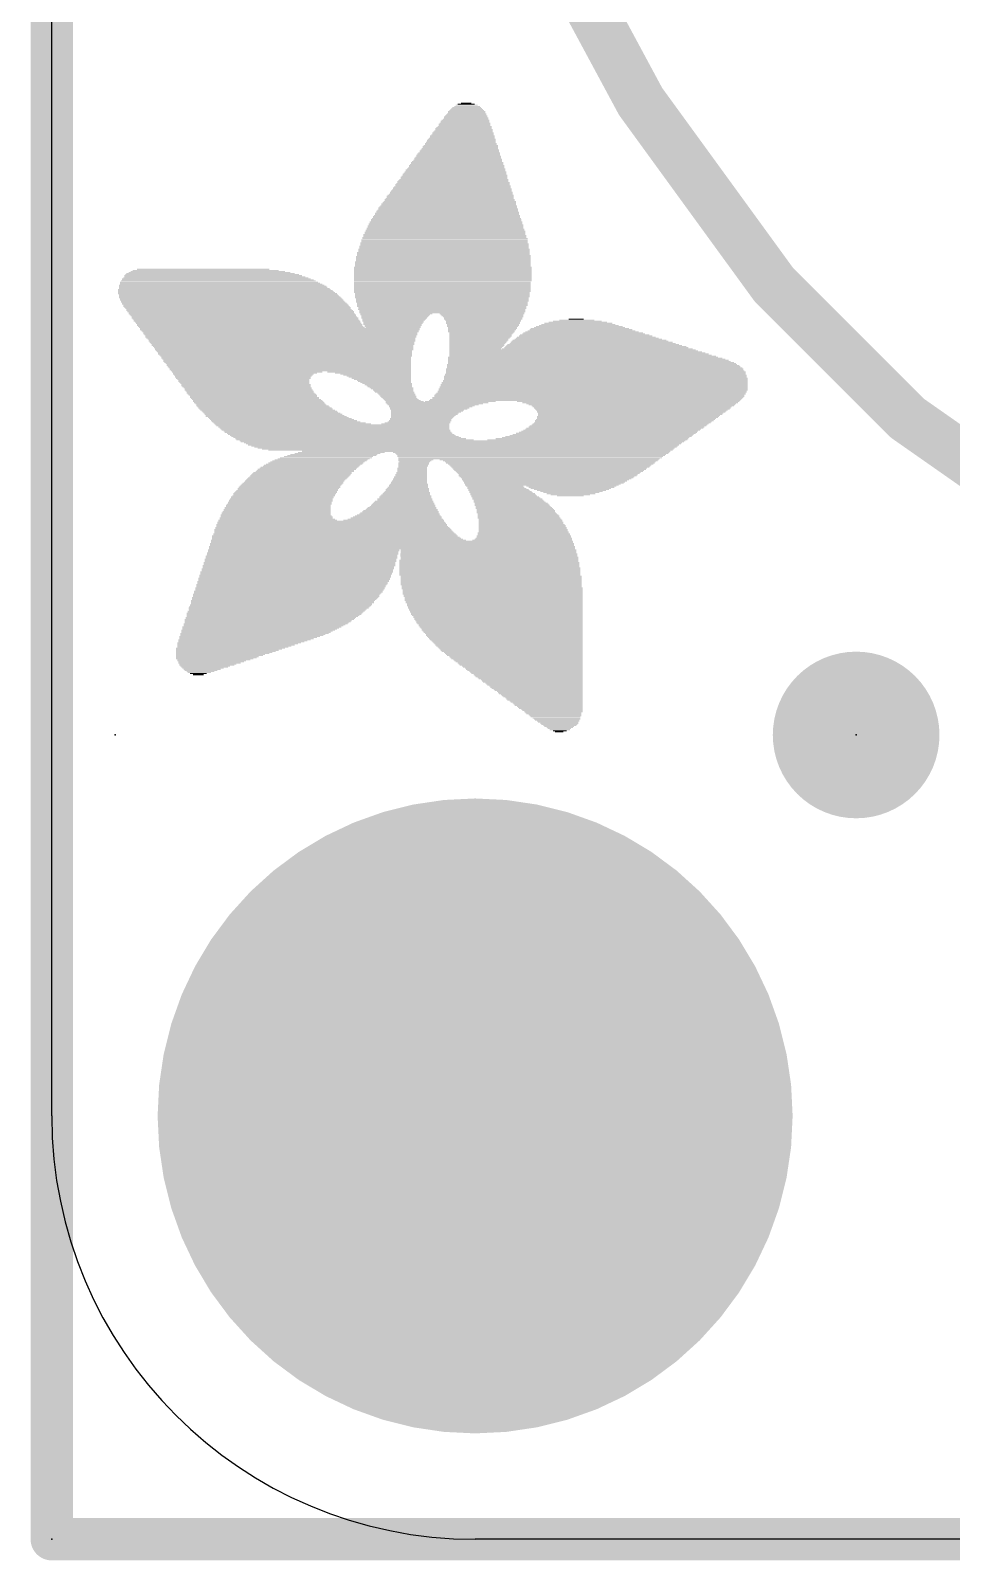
# Model space of a CAD drawing. Extents: x -0.1 to 50.9, y -0.1 to 23.
# Drawn here: x -0.13 to 5.4, y -0.13 to 9.05 of the extents above; entities that cross this region are included whole.
import ezdxf

# ---------------------------------------------------------------- set-up
doc = ezdxf.new("R2010")
doc.units = 0
for name, color, linetype in [('1', 12, 'CONTINUOUS'), ('16', 132, 'CONTINUOUS'), ('17', 110, 'CONTINUOUS'), ('20', 53, 'CONTINUOUS'), ('21', 40, 'CONTINUOUS'), ('23', 53, 'CONTINUOUS')]:
    doc.layers.add(name, color=color, linetype=linetype)

# ---------------------------------------------------------------- blocks, each defined once
blk = doc.blocks.new('PIE')
at = {"const_width": 0.5}
blk.add_lwpolyline([(0, -0.25, 1), (0, 0.25, 1), (0, -0.25)], format="xyb", dxfattribs=at)
blk = doc.blocks.new('ROUNDP')
at = {"const_width": 0.5}
blk.add_lwpolyline([(0, -0.25, 1), (0, 0.25, 1), (0, -0.25)], format="xyb", dxfattribs=at)
blk = doc.blocks.new('RECT')
blk.add_solid([(-0.5, -0.5), (0.5, -0.5), (-0.5, 0.5), (0.5, 0.5)])

msp = doc.modelspace()

# ---------------------------------------------------------------- linework, layer by layer
at = {"layer": '1', "const_width": 0.254}
for points in [[(0, 22.86), (0, 0)], [(0, 0), (50.8, 0)]]:
    msp.add_lwpolyline(points, dxfattribs=at)
at = {"layer": '1', "const_width": 0.127}
for points in [[(0, 0.0635, 1), (0, -0.0635)], [(-0.0635, 0, 1), (0.0635, 0)]]:
    msp.add_lwpolyline(points, format="xyb", dxfattribs=at)
at = {"layer": '16', "const_width": 0.254}
for points in [[(0, 22.86), (0, 0)], [(0, 0), (50.8, 0)]]:
    msp.add_lwpolyline(points, dxfattribs=at)
at = {"layer": '16', "const_width": 0.127}
for points in [[(0, 0.0635, 1), (0, -0.0635)], [(-0.0635, 0, 1), (0.0635, 0)]]:
    msp.add_lwpolyline(points, format="xyb", dxfattribs=at)
at = {"layer": '20'}
for p, q in [((0, 2.54), (0, 20.32)), ((48.26, 0), (2.54, 0))]:
    msp.add_line(p, q, dxfattribs=at)
msp.add_arc((2.54, 2.54), 2.54, 180, 270, dxfattribs=at)
at = {"layer": '21', "const_width": 0.3048}
for points in [[(2.833, 9.927), (3.533, 8.627)], [(3.533, 8.627), (4.333, 7.527)], [(4.333, 7.527), (5.133, 6.727)], [(5.133, 6.727), (6.133, 6.027)]]:
    msp.add_lwpolyline(points, dxfattribs=at)
at = {"layer": '21', "const_width": 0.1524}
for points in [[(3.5946, 8.6718, 1), (3.4714, 8.5822)], [(3.4659, 8.5909, 1), (3.6001, 8.6631)], [(4.3869, 7.5809, 1), (4.2791, 7.4731)], [(4.2714, 7.4822, 1), (4.3946, 7.5718)], [(5.1767, 6.7894, 1), (5.0893, 6.6646)], [(5.0791, 6.6731, 1), (5.1869, 6.7809)]]:
    msp.add_lwpolyline(points, format="xyb", dxfattribs=at)
at = {"layer": '23'}
for p in [(0.381, 4.826), (4.826, 4.826), (0, 0)]:
    msp.add_point(p, dxfattribs=at)

# ---------------------------------------------------------------- block references
at = {"layer": '1'}
msp.add_blockref('PIE', (4.826, 4.826), dxfattribs=at)
at = {"layer": '17', "xscale": 3.81, "yscale": 3.81}
msp.add_blockref('ROUNDP', (2.54, 2.54), dxfattribs=at)
msp.add_blockref('ROUNDP', (2.54, 2.54), dxfattribs=at)
at = {"layer": '21'}
for p, xscale, yscale in [((2.4829, 8.5344), 0.2603, 0.0064), ((2.486, 8.5408), 0.254, 0.0063), ((2.4861, 8.5471), 0.2413, 0.0064), ((2.4892, 8.5534), 0.235, 0.0063), ((2.4892, 8.5662), 0.2222, 0.0063), ((2.4892, 8.5598), 0.2222, 0.0064), ((2.4892, 8.5725), 0.2096, 0.0064), ((2.4892, 8.5789), 0.1968, 0.0063), ((2.4892, 8.5852), 0.1842, 0.0064), ((2.4892, 8.5915), 0.1714, 0.0063), ((2.4924, 8.5979), 0.1524, 0.0064), ((2.4892, 8.6043), 0.1334, 0.0063), ((2.486, 8.6106), 0.1016, 0.0064), ((2.4861, 8.617), 0.0635, 0.0063), ((2.467, 8.4455), 0.3556, 0.0064), ((2.4702, 8.4519), 0.3493, 0.0063), ((2.4733, 8.4582), 0.3429, 0.0064), ((2.4702, 8.4646), 0.3365, 0.0063), ((2.4733, 8.4709), 0.3302, 0.0064), ((2.4765, 8.4772), 0.3238, 0.0063), ((2.4765, 8.49), 0.3112, 0.0063), ((2.4765, 8.4836), 0.3112, 0.0064), ((2.4797, 8.4963), 0.3048, 0.0064), ((2.4796, 8.509), 0.2921, 0.0064), ((2.4796, 8.5027), 0.2921, 0.0063), ((2.4829, 8.5153), 0.2857, 0.0063), ((2.4829, 8.5217), 0.2731, 0.0064), ((2.4861, 8.5281), 0.2667, 0.0063), ((2.4511, 8.3566), 0.4508, 0.0064), ((2.4511, 8.3503), 0.4508, 0.0063), ((2.4543, 8.3629), 0.4445, 0.0063), ((2.4543, 8.3757), 0.4318, 0.0063), ((2.4543, 8.3693), 0.4318, 0.0064), ((2.4543, 8.382), 0.4191, 0.0064), ((2.4575, 8.3947), 0.4127, 0.0064), ((2.4575, 8.3884), 0.4127, 0.0063), ((2.4606, 8.401), 0.4064, 0.0063), ((2.4607, 8.4074), 0.3937, 0.0064), ((2.4638, 8.4201), 0.3874, 0.0064), ((2.4638, 8.4138), 0.3874, 0.0063), ((2.4638, 8.4265), 0.3746, 0.0063), ((2.467, 8.4391), 0.3683, 0.0063), ((2.467, 8.4328), 0.3683, 0.0064), ((2.4321, 8.2614), 0.5525, 0.0063), ((2.4321, 8.2677), 0.5397, 0.0064), ((2.4352, 8.2741), 0.5334, 0.0063), ((2.4352, 8.2867), 0.5207, 0.0063), ((2.4384, 8.2804), 0.527, 0.0064), ((2.4384, 8.2931), 0.5144, 0.0064), ((2.4384, 8.3058), 0.5016, 0.0064), ((2.4416, 8.2995), 0.508, 0.0063), ((2.4416, 8.3122), 0.4953, 0.0063), ((2.4447, 8.3185), 0.4889, 0.0064), ((2.4447, 8.3312), 0.4763, 0.0064), ((2.4447, 8.3248), 0.4763, 0.0063), ((2.448, 8.3376), 0.4699, 0.0063), ((2.4479, 8.3439), 0.4572, 0.0064), ((2.413, 8.1724), 0.6414, 0.0063), ((2.4162, 8.1788), 0.635, 0.0064), ((2.4162, 8.1915), 0.6223, 0.0064), ((2.4194, 8.1852), 0.6287, 0.0063), ((2.4194, 8.1979), 0.6159, 0.0063), ((2.4225, 8.2042), 0.6096, 0.0064), ((2.4226, 8.2169), 0.5969, 0.0064), ((2.4226, 8.2105), 0.5969, 0.0063), ((2.4257, 8.2233), 0.5906, 0.0063), ((2.4257, 8.2296), 0.5778, 0.0064), ((2.4289, 8.2423), 0.5715, 0.0064), ((2.4289, 8.236), 0.5715, 0.0063), ((2.4289, 8.2486), 0.5588, 0.0063), ((2.4321, 8.255), 0.5525, 0.0064), ((2.3971, 8.0836), 0.7366, 0.0063), ((2.3971, 8.0772), 0.7366, 0.0064), ((2.3972, 8.0899), 0.7239, 0.0064), ((2.4003, 8.0962), 0.7176, 0.0063), ((2.4003, 8.109), 0.7048, 0.0063), ((2.4035, 8.1026), 0.7112, 0.0064), ((2.4035, 8.1153), 0.6985, 0.0064), ((2.4035, 8.128), 0.6858, 0.0064), ((2.4066, 8.1217), 0.6921, 0.0063), ((2.4066, 8.1343), 0.6795, 0.0063), ((2.4066, 8.1471), 0.6667, 0.0063), ((2.4099, 8.1407), 0.6731, 0.0064), ((2.4098, 8.1534), 0.6604, 0.0064), ((2.413, 8.1598), 0.654, 0.0063), ((2.413, 8.1661), 0.6414, 0.0064), ((2.3749, 7.9883), 0.8318, 0.0064), ((2.378, 7.9947), 0.8255, 0.0063), ((2.3813, 8.001), 0.8191, 0.0064), ((2.3813, 8.0137), 0.8065, 0.0064), ((2.3813, 8.0074), 0.8065, 0.0063), ((2.3845, 8.0201), 0.8001, 0.0063), ((2.3876, 8.0264), 0.7938, 0.0064), ((2.3876, 8.0391), 0.781, 0.0064), ((2.3876, 8.0328), 0.781, 0.0063), ((2.3876, 8.0455), 0.7684, 0.0063), ((2.3908, 8.0582), 0.762, 0.0063), ((2.3908, 8.0518), 0.762, 0.0064), ((2.394, 8.0645), 0.7557, 0.0064), ((2.394, 8.0709), 0.7429, 0.0063), ((2.3622, 7.8931), 0.9208, 0.0063), ((2.3654, 7.9058), 0.9144, 0.0063), ((2.3654, 7.8994), 0.9144, 0.0064), ((2.3654, 7.9184), 0.9017, 0.0063), ((2.3654, 7.9121), 0.9017, 0.0064), ((2.3685, 7.9248), 0.8953, 0.0064), ((2.3685, 7.9375), 0.8827, 0.0064), ((2.3685, 7.9312), 0.8827, 0.0063), ((2.3718, 7.9439), 0.8763, 0.0063), ((2.3717, 7.9566), 0.8636, 0.0063), ((2.3717, 7.9502), 0.8636, 0.0064), ((2.3718, 7.9693), 0.8509, 0.0063), ((2.3749, 7.9629), 0.8572, 0.0064), ((2.3749, 7.9756), 0.8446, 0.0064), ((2.3781, 7.982), 0.8382, 0.0063), ((2.359, 7.8042), 0.9906, 0.0063), ((2.3559, 7.8105), 0.9843, 0.0064), ((2.3559, 7.8296), 0.9715, 0.0063), ((2.3591, 7.8232), 0.9779, 0.0064), ((2.3591, 7.8169), 0.9779, 0.0063), ((2.359, 7.8422), 0.9652, 0.0063), ((2.359, 7.8359), 0.9652, 0.0064), ((2.3622, 7.8486), 0.9588, 0.0064), ((2.3591, 7.855), 0.9525, 0.0063), ((2.359, 7.8677), 0.9398, 0.0063), ((2.3622, 7.8613), 0.9462, 0.0064), ((2.3622, 7.8803), 0.9334, 0.0063), ((2.3622, 7.874), 0.9334, 0.0064), ((2.3654, 7.8867), 0.9271, 0.0064), ((2.3495, 7.7216), 1.035, 0.0064), ((2.3495, 7.7153), 1.035, 0.0063), ((2.3495, 7.7089), 1.035, 0.0064), ((2.3527, 7.7407), 1.0287, 0.0063), ((2.3527, 7.7343), 1.0287, 0.0064), ((2.3527, 7.728), 1.0287, 0.0063), ((2.3527, 7.7597), 1.016, 0.0064), ((2.3527, 7.7534), 1.016, 0.0063), ((2.3527, 7.747), 1.016, 0.0064), ((2.3527, 7.7788), 1.0033, 0.0063), ((2.3559, 7.7724), 1.0097, 0.0064), ((2.3559, 7.7661), 1.0097, 0.0063), ((2.3559, 7.7978), 0.9969, 0.0064), ((2.3559, 7.7915), 0.9969, 0.0063), ((2.3559, 7.7851), 0.9969, 0.0064), ((0.9081, 7.62), 0.7937, 0.0064), ((2.3463, 7.6327), 1.0668, 0.0064), ((2.3463, 7.6264), 1.0668, 0.0063), ((2.3463, 7.62), 1.0668, 0.0064), ((2.3464, 7.6645), 1.0541, 0.0063), ((2.3464, 7.6581), 1.0541, 0.0064), ((2.3464, 7.6518), 1.0541, 0.0063), ((2.3464, 7.6454), 1.0541, 0.0064), ((2.3464, 7.6391), 1.0541, 0.0063), ((2.3495, 7.6962), 1.0478, 0.0064), ((2.3495, 7.6899), 1.0478, 0.0063), ((2.3495, 7.6835), 1.0478, 0.0064), ((2.3495, 7.6772), 1.0478, 0.0063), ((2.3495, 7.6708), 1.0478, 0.0064), ((2.3527, 7.7026), 1.0414, 0.0063), ((1.0192, 7.5248), 1.2319, 0.0063), ((1.0033, 7.5438), 1.1874, 0.0064), ((1.016, 7.5311), 1.2128, 0.0064), ((1.0097, 7.5375), 1.2001, 0.0063), ((1.0001, 7.5502), 1.1684, 0.0063), ((0.9875, 7.5629), 1.1303, 0.0063), ((0.997, 7.5565), 1.1493, 0.0064), ((0.9843, 7.5692), 1.1113, 0.0064), ((0.9684, 7.5819), 1.0668, 0.0064), ((0.9779, 7.5756), 1.0858, 0.0063), ((0.962, 7.5883), 1.0414, 0.0063), ((0.9525, 7.5946), 1.0096, 0.0064), ((0.9462, 7.601), 0.9715, 0.0063), ((0.9367, 7.6073), 0.9271, 0.0064), ((0.924, 7.6137), 0.8763, 0.0063), ((2.3463, 7.6137), 1.0668, 0.0063), ((2.3463, 7.6073), 1.0668, 0.0064), ((2.3463, 7.601), 1.0668, 0.0063), ((2.3463, 7.5946), 1.0668, 0.0064), ((2.3463, 7.5883), 1.0668, 0.0063), ((2.3463, 7.5819), 1.0668, 0.0064), ((2.3463, 7.5756), 1.0668, 0.0063), ((2.3463, 7.5692), 1.0668, 0.0064), ((2.3463, 7.5629), 1.0668, 0.0063), ((2.3463, 7.5565), 1.0668, 0.0064), ((2.3463, 7.5502), 1.0668, 0.0063), ((2.3432, 7.5438), 1.0605, 0.0064), ((2.3432, 7.5375), 1.0605, 0.0063), ((2.3432, 7.5311), 1.0605, 0.0064), ((2.3432, 7.5248), 1.0605, 0.0063), ((1.0351, 7.4994), 1.2763, 0.0063), ((1.0414, 7.493), 1.289, 0.0064), ((1.0446, 7.4867), 1.2954, 0.0063), ((1.0477, 7.4803), 1.3017, 0.0064), ((1.0541, 7.474), 1.3144, 0.0063), ((1.0255, 7.5184), 1.2446, 0.0064), ((1.0287, 7.5121), 1.251, 0.0063), ((1.0351, 7.5057), 1.2637, 0.0064), ((1.0605, 7.4676), 1.3145, 0.0064), ((1.0636, 7.4613), 1.3208, 0.0063), ((1.0668, 7.4549), 1.3272, 0.0064), ((1.0699, 7.4486), 1.3335, 0.0063), ((1.0795, 7.4359), 1.3398, 0.0063), ((1.0764, 7.4422), 1.3335, 0.0064), ((2.3432, 7.5184), 1.0605, 0.0064), ((2.3432, 7.5121), 1.0605, 0.0063), ((2.3432, 7.5057), 1.0605, 0.0064), ((2.3432, 7.4994), 1.0605, 0.0063), ((2.3432, 7.493), 1.0605, 0.0064), ((2.3432, 7.4867), 1.0605, 0.0063), ((2.3399, 7.4803), 1.0541, 0.0064), ((2.34, 7.4486), 1.0414, 0.0063), ((2.3432, 7.474), 1.0477, 0.0063), ((2.3432, 7.4676), 1.0477, 0.0064), ((2.3432, 7.4613), 1.0477, 0.0063), ((2.3432, 7.4549), 1.0477, 0.0064), ((2.3432, 7.4422), 1.0351, 0.0064), ((2.3432, 7.4359), 1.0351, 0.0063), ((1.0858, 7.4295), 1.3399, 0.0064), ((1.089, 7.4232), 1.3462, 0.0063), ((1.0954, 7.4168), 1.3462, 0.0064), ((1.0986, 7.4104), 1.3525, 0.0063), ((1.1049, 7.4041), 1.3526, 0.0064), ((1.108, 7.3978), 1.3589, 0.0063), ((1.1145, 7.3914), 1.3589, 0.0064), ((1.1176, 7.3851), 1.3526, 0.0063), ((1.1272, 7.3723), 1.3589, 0.0063), ((1.124, 7.3787), 1.3525, 0.0064), ((1.1335, 7.366), 1.3589, 0.0064), ((1.1399, 7.3533), 1.3589, 0.0064), ((1.1367, 7.3597), 1.3525, 0.0063), ((1.1462, 7.347), 1.3589, 0.0063), ((1.1494, 7.3406), 1.3525, 0.0064), ((2.3432, 7.4295), 1.0351, 0.0064), ((2.3399, 7.4232), 1.0287, 0.0063), ((2.3432, 7.4168), 1.0223, 0.0064), ((2.3432, 7.4104), 1.0223, 0.0063), ((2.3432, 7.4041), 1.0223, 0.0064), ((2.34, 7.3978), 1.016, 0.0063), ((2.3399, 7.3787), 1.0033, 0.0064), ((2.3432, 7.3914), 1.0097, 0.0064), ((2.3432, 7.3851), 1.0097, 0.0063), ((2.3432, 7.3723), 0.9969, 0.0063), ((2.3432, 7.366), 0.9969, 0.0064), ((2.34, 7.3597), 0.9906, 0.0063), ((2.0669, 7.3533), 0.4318, 0.0064), ((2.0606, 7.347), 0.4191, 0.0063), ((2.0606, 7.3406), 0.4064, 0.0064), ((2.5813, 7.3533), 0.508, 0.0064), ((2.5813, 7.347), 0.4953, 0.0063), ((2.5844, 7.3406), 0.4889, 0.0064), ((1.1557, 7.3342), 1.3526, 0.0063), ((1.1589, 7.3279), 1.3589, 0.0064), ((1.1621, 7.3216), 1.3525, 0.0063), ((1.1684, 7.3152), 1.3526, 0.0064), ((1.1716, 7.3089), 1.3589, 0.0063), ((1.1747, 7.3025), 1.3525, 0.0064), ((1.1811, 7.2961), 1.3526, 0.0063), ((1.1875, 7.2898), 1.3525, 0.0064), ((1.1875, 7.2835), 1.3525, 0.0063), ((1.1938, 7.2771), 1.3526, 0.0064), ((1.2002, 7.2708), 1.3525, 0.0063), ((1.3684, 7.2644), 1.6764, 0.0064), ((1.3684, 7.2581), 1.6764, 0.0063), ((1.3685, 7.2517), 1.6637, 0.0064), ((2.0574, 7.3342), 0.4, 0.0063), ((2.0543, 7.3279), 0.3937, 0.0064), ((2.0542, 7.3216), 0.381, 0.0063), ((2.0478, 7.3089), 0.3683, 0.0063), ((2.0511, 7.3152), 0.3747, 0.0064), ((2.0511, 7.3025), 0.3619, 0.0064), ((2.0479, 7.2961), 0.3556, 0.0063), ((2.0447, 7.2898), 0.3492, 0.0064), ((2.0478, 7.2835), 0.3429, 0.0063), ((2.0447, 7.2771), 0.3366, 0.0064), ((2.0479, 7.2708), 0.3302, 0.0063), ((2.5876, 7.3342), 0.4826, 0.0063), ((2.5877, 7.3279), 0.4699, 0.0064), ((2.5877, 7.3216), 0.4699, 0.0063), ((2.5876, 7.3152), 0.4572, 0.0064), ((2.5908, 7.3089), 0.4508, 0.0063), ((2.5877, 7.3025), 0.4445, 0.0064), ((2.5877, 7.2961), 0.4445, 0.0063), ((2.5844, 7.2771), 0.4255, 0.0064), ((2.5876, 7.2898), 0.4318, 0.0064), ((2.5876, 7.2835), 0.4318, 0.0063), ((2.5844, 7.2708), 0.4127, 0.0063), ((2.5844, 7.2644), 0.4127, 0.0064), ((2.5813, 7.2581), 0.4064, 0.0063), ((2.5781, 7.2517), 0.4, 0.0064), ((3.1782, 7.2517), 0.6477, 0.0064), ((3.175, 7.2581), 0.616, 0.0063), ((3.1686, 7.2644), 0.5905, 0.0064), ((3.1655, 7.2708), 0.5461, 0.0063), ((3.1655, 7.2771), 0.5207, 0.0064), ((3.1623, 7.2835), 0.4762, 0.0063), ((3.1592, 7.2898), 0.4445, 0.0064), ((3.1591, 7.2961), 0.4064, 0.0063), ((3.156, 7.3025), 0.3493, 0.0064), ((3.1528, 7.3089), 0.2921, 0.0063), ((3.1496, 7.3152), 0.2096, 0.0064), ((3.1465, 7.3216), 0.0889, 0.0063), ((1.3716, 7.2454), 1.6574, 0.0063), ((1.3716, 7.239), 1.6446, 0.0064), ((1.3716, 7.2327), 1.6446, 0.0063), ((1.3748, 7.2263), 1.6383, 0.0064), ((1.3748, 7.22), 1.6256, 0.0063), ((1.3748, 7.2136), 1.6256, 0.0064), ((1.3748, 7.2073), 1.6129, 0.0063), ((1.378, 7.2009), 1.6065, 0.0064), ((1.3811, 7.1946), 1.6002, 0.0063), ((1.3811, 7.1882), 1.6002, 0.0064), ((1.3812, 7.1819), 1.5875, 0.0063), ((1.3843, 7.1755), 1.5812, 0.0064), ((1.3875, 7.1692), 1.5748, 0.0063), ((1.3843, 7.1628), 1.5684, 0.0064), ((2.5781, 7.2454), 0.4, 0.0063), ((2.5558, 7.1819), 0.3429, 0.0063), ((2.5781, 7.239), 0.3874, 0.0064), ((2.5749, 7.2327), 0.381, 0.0063), ((2.5654, 7.2073), 0.362, 0.0063), ((2.5622, 7.2009), 0.3556, 0.0064), ((2.5622, 7.1946), 0.3556, 0.0063), ((2.5591, 7.1882), 0.3493, 0.0064), ((2.5527, 7.1755), 0.3366, 0.0064), ((2.5495, 7.1692), 0.3302, 0.0063), ((2.5495, 7.1628), 0.3302, 0.0064), ((2.5718, 7.2263), 0.3747, 0.0064), ((2.5718, 7.22), 0.3747, 0.0063), ((2.5686, 7.2136), 0.3683, 0.0064), ((3.2544, 7.1628), 1.0541, 0.0064), ((3.2481, 7.1692), 1.0287, 0.0063), ((3.2449, 7.1755), 0.9969, 0.0064), ((3.2385, 7.1819), 0.9716, 0.0063), ((3.229, 7.1882), 0.9398, 0.0064), ((3.2258, 7.1946), 0.9208, 0.0063), ((3.2195, 7.2009), 0.8827, 0.0064), ((3.2131, 7.2073), 0.8572, 0.0063), ((3.2067, 7.2136), 0.8319, 0.0064), ((3.2036, 7.22), 0.8001, 0.0063), ((3.1973, 7.2263), 0.7747, 0.0064), ((3.1909, 7.2327), 0.7366, 0.0063), ((3.1877, 7.239), 0.7176, 0.0064), ((3.1814, 7.2454), 0.6795, 0.0063), ((1.3875, 7.1565), 1.5621, 0.0063), ((1.3907, 7.1501), 1.5557, 0.0064), ((1.3938, 7.1438), 1.5494, 0.0063), ((1.3938, 7.1374), 1.5494, 0.0064), ((1.3939, 7.1311), 1.5367, 0.0063), ((1.397, 7.1247), 1.5304, 0.0064), ((1.4002, 7.1184), 1.524, 0.0063), ((1.4002, 7.112), 1.524, 0.0064), ((1.4034, 7.1057), 1.5177, 0.0063), ((1.4065, 7.0993), 1.5113, 0.0064), ((1.4065, 7.093), 1.4986, 0.0063), ((1.4065, 7.0866), 1.4986, 0.0064), ((1.4097, 7.0803), 1.4922, 0.0063), ((1.4129, 7.0739), 1.4859, 0.0064), ((1.4129, 7.0676), 1.4859, 0.0063), ((3.1877, 7.093), 1.6192, 0.0063), ((3.2004, 7.0866), 1.6446, 0.0064), ((3.21, 7.0803), 1.6637, 0.0063), ((3.2195, 7.0739), 1.6827, 0.0064), ((3.2258, 7.0676), 1.6954, 0.0063), ((3.1305, 7.1311), 1.4923, 0.0063), ((2.54, 7.1438), 0.3112, 0.0063), ((3.1242, 7.1374), 1.4796, 0.0064), ((3.1623, 7.112), 1.5558, 0.0064), ((3.1718, 7.1057), 1.5748, 0.0063), ((3.1845, 7.0993), 1.6002, 0.0064), ((2.5464, 7.1565), 0.3239, 0.0063), ((2.5432, 7.1501), 0.3175, 0.0064), ((3.1433, 7.1247), 1.5177, 0.0064), ((3.1528, 7.1184), 1.5367, 0.0063), ((3.2734, 7.1438), 1.143, 0.0063), ((3.2671, 7.1501), 1.1049, 0.0064), ((3.2639, 7.1565), 1.0858, 0.0063), ((1.4161, 7.0612), 1.4795, 0.0064), ((1.4192, 7.0549), 1.4732, 0.0063), ((1.4224, 7.0485), 1.4668, 0.0064), ((1.4224, 7.0422), 1.4668, 0.0063), ((1.4256, 7.0358), 1.4605, 0.0064), ((1.4287, 7.0295), 1.4541, 0.0063), ((1.4319, 7.0231), 1.4478, 0.0064), ((1.4319, 7.0168), 1.4478, 0.0063), ((1.4351, 7.0104), 1.4414, 0.0064), ((1.1716, 7.0041), 0.9017, 0.0063), ((1.1589, 6.9977), 0.8636, 0.0064), ((1.1494, 6.9914), 0.8445, 0.0063), ((1.1494, 6.985), 0.8319, 0.0064), ((1.1494, 6.9787), 0.8191, 0.0063), ((1.905, 7.0041), 0.5016, 0.0063), ((1.9272, 6.9977), 0.4572, 0.0064), ((1.9431, 6.9914), 0.4254, 0.0063), ((1.9526, 6.985), 0.4064, 0.0064), ((1.9622, 6.9787), 0.3873, 0.0063), ((3.2608, 6.9787), 1.8161, 0.0063), ((3.2607, 6.9914), 1.8034, 0.0063), ((3.2639, 6.985), 1.8098, 0.0064), ((3.2639, 7.0041), 1.797, 0.0063), ((3.2639, 6.9977), 1.797, 0.0064), ((3.2576, 7.0231), 1.7843, 0.0064), ((3.2576, 7.0168), 1.7843, 0.0063), ((3.2608, 7.0104), 1.7907, 0.0064), ((3.2417, 7.0485), 1.7399, 0.0064), ((3.248, 7.0422), 1.7526, 0.0063), ((3.2512, 7.0358), 1.759, 0.0064), ((3.2576, 7.0295), 1.7717, 0.0063), ((3.2353, 7.0612), 1.7145, 0.0064), ((3.2417, 7.0549), 1.7272, 0.0063), ((1.1462, 6.9723), 0.8128, 0.0064), ((1.1494, 6.966), 0.8065, 0.0063), ((1.1494, 6.9596), 0.7937, 0.0064), ((1.1525, 6.9533), 0.7874, 0.0063), ((1.1525, 6.9469), 0.7874, 0.0064), ((1.1557, 6.9405), 0.781, 0.0063), ((1.1589, 6.9342), 0.7747, 0.0064), ((1.1653, 6.9279), 0.7747, 0.0063), ((1.1653, 6.9215), 0.7747, 0.0064), ((1.1684, 6.9152), 0.7684, 0.0063), ((1.1747, 6.9088), 0.7683, 0.0064), ((1.1779, 6.9024), 0.762, 0.0063), ((1.1811, 6.8961), 0.7684, 0.0064), ((1.1875, 6.8898), 0.7683, 0.0063), ((1.1906, 6.8834), 0.762, 0.0064), ((1.9685, 6.9723), 0.3746, 0.0064), ((1.978, 6.966), 0.3556, 0.0063), ((1.9844, 6.9596), 0.3429, 0.0064), ((1.9939, 6.9533), 0.3238, 0.0063), ((1.997, 6.9469), 0.3175, 0.0064), ((2.0034, 6.9405), 0.3048, 0.0063), ((2.013, 6.9342), 0.2985, 0.0064), ((2.0193, 6.9279), 0.2858, 0.0063), ((2.0257, 6.9215), 0.2731, 0.0064), ((2.0289, 6.9152), 0.2667, 0.0063), ((2.0383, 6.9088), 0.2603, 0.0064), ((2.0415, 6.9024), 0.254, 0.0063), ((2.0478, 6.8961), 0.2413, 0.0064), ((2.0511, 6.8898), 0.2349, 0.0063), ((2.0574, 6.8834), 0.235, 0.0064), ((3.2417, 6.8898), 1.8542, 0.0063), ((3.2417, 6.8834), 1.8542, 0.0064), ((3.248, 6.9024), 1.8542, 0.0063), ((3.248, 6.8961), 1.8542, 0.0064), ((3.2512, 6.9152), 1.8478, 0.0063), ((3.2512, 6.9088), 1.8478, 0.0064), ((3.2544, 6.9279), 1.8415, 0.0063), ((3.2544, 6.9215), 1.8415, 0.0064), ((3.2576, 6.9405), 1.8351, 0.0063), ((3.2576, 6.9342), 1.8351, 0.0064), ((3.2607, 6.9533), 1.8288, 0.0063), ((3.2607, 6.9469), 1.8288, 0.0064), ((3.2639, 6.966), 1.8224, 0.0063), ((3.2639, 6.9596), 1.8224, 0.0064), ((3.2608, 6.9723), 1.8161, 0.0064), ((1.1938, 6.8771), 0.7684, 0.0063), ((1.2002, 6.8707), 0.7683, 0.0064), ((1.2065, 6.8643), 0.7684, 0.0063), ((1.2097, 6.858), 0.762, 0.0064), ((1.2161, 6.8517), 0.7747, 0.0063), ((1.2192, 6.8453), 0.7684, 0.0064), ((1.2288, 6.839), 0.7747, 0.0063), ((1.235, 6.8326), 0.7747, 0.0064), ((1.2383, 6.8262), 0.7811, 0.0063), ((1.2446, 6.8199), 0.781, 0.0064), ((1.251, 6.8136), 0.7811, 0.0063), ((1.2573, 6.8072), 0.781, 0.0064), ((1.2637, 6.8009), 0.7937, 0.0063), ((1.27, 6.7945), 0.7938, 0.0064), ((2.0638, 6.8771), 0.2223, 0.0063), ((2.0701, 6.8707), 0.2222, 0.0064), ((2.0733, 6.8643), 0.2159, 0.0063), ((2.0796, 6.858), 0.2159, 0.0064), ((2.0828, 6.8517), 0.2096, 0.0063), ((2.0892, 6.8453), 0.2095, 0.0064), ((2.0955, 6.839), 0.2096, 0.0063), ((2.1051, 6.8326), 0.2159, 0.0064), ((2.1177, 6.8262), 0.2286, 0.0063), ((2.3114, 6.8199), 0.616, 0.0064), ((2.2987, 6.8136), 0.5778, 0.0063), ((2.2892, 6.8072), 0.5461, 0.0064), ((2.2797, 6.8009), 0.5143, 0.0063), ((2.2733, 6.7945), 0.5016, 0.0064), ((2.4511, 6.8262), 0.4254, 0.0063), ((3.1973, 6.8326), 1.8669, 0.0064), ((3.2036, 6.839), 1.8669, 0.0063), ((3.2163, 6.8517), 1.8669, 0.0063), ((3.2131, 6.8453), 1.8606, 0.0064), ((3.2258, 6.8643), 1.8606, 0.0063), ((3.2258, 6.858), 1.8606, 0.0064), ((3.2322, 6.8707), 1.8605, 0.0064), ((3.2353, 6.8771), 1.8542, 0.0063), ((3.4576, 6.8262), 1.3335, 0.0063), ((3.4703, 6.8199), 1.2954, 0.0064), ((3.4767, 6.8136), 1.2573, 0.0063), ((3.4798, 6.8072), 1.2382, 0.0064), ((3.4862, 6.8009), 1.2129, 0.0063), ((3.483, 6.7945), 1.1938, 0.0064), ((1.2795, 6.7881), 0.8001, 0.0063), ((1.2859, 6.7818), 0.8001, 0.0064), ((1.2954, 6.7755), 0.8064, 0.0063), ((1.3049, 6.7691), 0.8128, 0.0064), ((1.3113, 6.7628), 0.8128, 0.0063), ((1.3208, 6.7564), 0.8192, 0.0064), ((1.3304, 6.75), 0.8255, 0.0063), ((1.3398, 6.7437), 0.8319, 0.0064), ((1.3462, 6.7374), 0.8446, 0.0063), ((1.3589, 6.731), 0.8446, 0.0064), ((1.3716, 6.7247), 0.8572, 0.0063), ((1.3811, 6.7183), 0.8636, 0.0064), ((1.3939, 6.712), 0.8763, 0.0063), ((1.4065, 6.7056), 0.889, 0.0064), ((1.4256, 6.6993), 0.9144, 0.0063), ((2.194, 6.6993), 0.3937, 0.0063), ((2.2035, 6.7056), 0.3747, 0.0064), ((2.2098, 6.712), 0.3746, 0.0063), ((2.267, 6.7881), 0.4763, 0.0063), ((2.2606, 6.7818), 0.4636, 0.0064), ((2.2162, 6.7247), 0.3747, 0.0063), ((2.213, 6.7183), 0.3683, 0.0064), ((2.2511, 6.7691), 0.4318, 0.0064), ((2.2384, 6.7564), 0.4064, 0.0064), ((2.2352, 6.75), 0.4, 0.0063), ((2.2288, 6.7437), 0.3873, 0.0064), ((2.2257, 6.7374), 0.381, 0.0063), ((2.2225, 6.731), 0.3746, 0.0064), ((2.2543, 6.7755), 0.4381, 0.0063), ((2.2448, 6.7628), 0.4191, 0.0063), ((3.4226, 6.6993), 1.0605, 0.0063), ((3.483, 6.7881), 1.1811, 0.0063), ((3.483, 6.7818), 1.1684, 0.0064), ((3.4354, 6.712), 1.0731, 0.0063), ((3.429, 6.7056), 1.0604, 0.0064), ((3.4798, 6.7755), 1.1494, 0.0063), ((3.4417, 6.7183), 1.0732, 0.0064), ((3.4798, 6.7691), 1.1366, 0.0064), ((3.4576, 6.7374), 1.0922, 0.0063), ((3.4544, 6.731), 1.0858, 0.0064), ((3.4767, 6.7628), 1.1303, 0.0063), ((3.4481, 6.7247), 1.0731, 0.0063), ((3.4639, 6.7437), 1.0922, 0.0064), ((3.4735, 6.7564), 1.1113, 0.0064), ((3.4703, 6.75), 1.1049, 0.0063), ((1.4446, 6.6929), 0.9398, 0.0064), ((1.6828, 6.6866), 1.4033, 0.0063), ((1.6859, 6.6802), 1.397, 0.0064), ((1.6923, 6.6739), 1.3843, 0.0063), ((1.6955, 6.6675), 1.3779, 0.0064), ((1.6986, 6.6612), 1.3716, 0.0063), ((1.705, 6.6548), 1.3716, 0.0064), ((1.7114, 6.6485), 1.3589, 0.0063), ((1.7177, 6.6421), 1.3589, 0.0064), ((1.7272, 6.6358), 1.3526, 0.0063), ((1.7368, 6.6294), 1.3589, 0.0064), ((1.7463, 6.6231), 1.3525, 0.0063), ((1.759, 6.6167), 1.3653, 0.0064), ((1.7717, 6.6104), 1.3653, 0.0063), ((2.1812, 6.6929), 0.4064, 0.0064), ((3.2639, 6.6104), 1.124, 0.0063), ((3.2798, 6.6167), 1.1176, 0.0064), ((3.2957, 6.6231), 1.0985, 0.0063), ((3.3084, 6.6294), 1.0859, 0.0064), ((3.3243, 6.6358), 1.0795, 0.0063), ((3.3369, 6.6421), 1.0668, 0.0064), ((3.3465, 6.6485), 1.0605, 0.0063), ((3.3592, 6.6548), 1.0605, 0.0064), ((3.3687, 6.6612), 1.0541, 0.0063), ((3.3782, 6.6675), 1.0604, 0.0064), ((3.3878, 6.6739), 1.0541, 0.0063), ((3.3973, 6.6802), 1.0605, 0.0064), ((3.4068, 6.6866), 1.0541, 0.0063), ((3.4132, 6.6929), 1.0541, 0.0064), ((1.7939, 6.604), 1.3843, 0.0064), ((1.8193, 6.5977), 1.4224, 0.0063), ((2.4638, 6.5913), 2.6734, 0.0064), ((2.4638, 6.585), 2.6606, 0.0063), ((2.467, 6.5786), 2.6289, 0.0064), ((2.4702, 6.5723), 2.6099, 0.0063), ((2.4702, 6.5659), 2.5845, 0.0064), ((2.4765, 6.5596), 2.559, 0.0063), ((2.4829, 6.5532), 2.5337, 0.0064), ((2.4861, 6.5469), 2.5019, 0.0063), ((2.4956, 6.5405), 2.4701, 0.0064), ((2.5114, 6.5342), 2.4257, 0.0063), ((1.7145, 6.5151), 0.5144, 0.0064), ((1.7368, 6.5215), 0.5207, 0.0063), ((2.6067, 6.5278), 2.2098, 0.0064), ((2.8765, 6.5215), 1.6573, 0.0063), ((2.8798, 6.5151), 1.6383, 0.0064), ((3.2131, 6.5977), 1.2002, 0.0063), ((3.2417, 6.604), 1.1557, 0.0064), ((1.5399, 6.4262), 0.5842, 0.0064), ((1.5462, 6.4325), 0.5842, 0.0063), ((1.5557, 6.4389), 0.5779, 0.0064), ((1.5621, 6.4453), 0.5778, 0.0063), ((1.5748, 6.4516), 0.5778, 0.0064), ((1.5844, 6.458), 0.5715, 0.0063), ((1.5938, 6.4643), 0.5651, 0.0064), ((1.6066, 6.4707), 0.5651, 0.0063), ((1.6161, 6.477), 0.5588, 0.0064), ((1.632, 6.4834), 0.5525, 0.0063), ((1.6447, 6.4897), 0.5525, 0.0064), ((1.6605, 6.4961), 0.5334, 0.0063), ((1.6796, 6.5024), 0.5334, 0.0064), ((1.6923, 6.5088), 0.5207, 0.0063), ((2.8765, 6.5088), 1.6193, 0.0063), ((2.8765, 6.5024), 1.6065, 0.0064), ((2.8702, 6.4961), 1.5938, 0.0063), ((2.1622, 6.4262), 0.1778, 0.0064), ((2.8702, 6.4897), 1.5812, 0.0064), ((2.8639, 6.4834), 1.5685, 0.0063), ((2.1844, 6.477), 0.2096, 0.0064), ((2.1781, 6.4707), 0.1969, 0.0063), ((2.1717, 6.458), 0.1842, 0.0063), ((2.1717, 6.4516), 0.1842, 0.0064), ((2.1685, 6.4453), 0.1778, 0.0063), ((2.1685, 6.4389), 0.1778, 0.0064), ((2.1654, 6.4325), 0.1715, 0.0063), ((2.1781, 6.4643), 0.1841, 0.0064), ((2.9845, 6.477), 1.3144, 0.0064), ((2.9909, 6.4707), 1.2891, 0.0063), ((2.9909, 6.4643), 1.2637, 0.0064), ((2.9909, 6.458), 1.2509, 0.0063), ((2.9941, 6.4516), 1.2319, 0.0064), ((2.9909, 6.4453), 1.2129, 0.0063), ((2.9909, 6.4389), 1.2001, 0.0064), ((2.9909, 6.4325), 1.1875, 0.0063), ((2.9877, 6.4262), 1.1684, 0.0064), ((1.4415, 6.331), 0.6033, 0.0063), ((1.4478, 6.3373), 0.6032, 0.0064), ((1.4509, 6.3437), 0.5969, 0.0063), ((1.4574, 6.35), 0.5969, 0.0064), ((1.4637, 6.3563), 0.5969, 0.0063), ((1.4701, 6.3627), 0.5969, 0.0064), ((1.4764, 6.3691), 0.5969, 0.0063), ((1.4828, 6.3754), 0.5969, 0.0064), ((1.489, 6.3818), 0.5969, 0.0063), ((1.4955, 6.3881), 0.5969, 0.0064), ((1.5018, 6.3944), 0.5969, 0.0063), ((1.505, 6.4008), 0.5905, 0.0064), ((1.5177, 6.4072), 0.5905, 0.0063), ((1.5208, 6.4135), 0.5842, 0.0064), ((1.5304, 6.4199), 0.5905, 0.0063), ((2.1431, 6.331), 0.2286, 0.0063), ((2.1431, 6.3437), 0.2159, 0.0063), ((2.1431, 6.3373), 0.2159, 0.0064), ((2.1463, 6.35), 0.2096, 0.0064), ((2.1495, 6.3627), 0.2032, 0.0064), ((2.1495, 6.3563), 0.2032, 0.0063), ((2.1526, 6.3754), 0.1969, 0.0064), ((2.1526, 6.3691), 0.1969, 0.0063), ((2.1559, 6.3881), 0.1905, 0.0064), ((2.1559, 6.3818), 0.1905, 0.0063), ((2.159, 6.4008), 0.1842, 0.0064), ((2.159, 6.3944), 0.1842, 0.0063), ((2.1622, 6.4199), 0.1778, 0.0063), ((2.1622, 6.4135), 0.1778, 0.0064), ((2.1622, 6.4072), 0.1778, 0.0063), ((2.9877, 6.4199), 1.1557, 0.0063), ((2.9845, 6.4135), 1.1366, 0.0064), ((2.9845, 6.4072), 1.124, 0.0063), ((2.9813, 6.4008), 1.1049, 0.0064), ((2.9813, 6.3944), 1.0922, 0.0063), ((2.975, 6.3818), 1.0668, 0.0063), ((2.9782, 6.3881), 1.0731, 0.0064), ((2.9718, 6.3754), 1.0478, 0.0064), ((2.9718, 6.3691), 1.035, 0.0063), ((2.9686, 6.3627), 1.016, 0.0064), ((2.9623, 6.3563), 1.0033, 0.0063), ((2.9591, 6.35), 0.9842, 0.0064), ((2.9559, 6.3437), 0.9652, 0.0063), ((2.9527, 6.3373), 0.9589, 0.0064), ((2.9464, 6.331), 0.9334, 0.0063), ((1.378, 6.242), 0.6159, 0.0063), ((1.3843, 6.2548), 0.616, 0.0063), ((1.3843, 6.2484), 0.616, 0.0064), ((1.3907, 6.2611), 0.6159, 0.0064), ((1.397, 6.2738), 0.616, 0.0064), ((1.3938, 6.2675), 0.6096, 0.0063), ((1.4034, 6.2801), 0.6159, 0.0063), ((1.4065, 6.2865), 0.6096, 0.0064), ((1.4129, 6.2929), 0.6096, 0.0063), ((1.4192, 6.3056), 0.6096, 0.0063), ((1.4161, 6.2992), 0.6033, 0.0064), ((1.4256, 6.3119), 0.6096, 0.0064), ((1.4287, 6.3182), 0.6033, 0.0063), ((1.4351, 6.3246), 0.6032, 0.0064), ((2.1177, 6.242), 0.3302, 0.0063), ((2.1209, 6.2548), 0.3112, 0.0063), ((2.1209, 6.2484), 0.3112, 0.0064), ((2.1241, 6.2611), 0.3048, 0.0064), ((2.124, 6.2675), 0.2921, 0.0063), ((2.1273, 6.2738), 0.2857, 0.0064), ((2.1304, 6.2801), 0.2794, 0.0063), ((2.1305, 6.2865), 0.2667, 0.0064), ((2.1336, 6.2992), 0.2604, 0.0064), ((2.1336, 6.2929), 0.2604, 0.0063), ((2.1368, 6.3056), 0.254, 0.0063), ((2.1368, 6.3119), 0.2413, 0.0064), ((2.14, 6.3246), 0.2349, 0.0064), ((2.14, 6.3182), 0.2349, 0.0063), ((2.9401, 6.3246), 0.9207, 0.0064), ((2.6575, 6.3182), 0.3429, 0.0063), ((2.6639, 6.3119), 0.3429, 0.0064), ((2.6702, 6.3056), 0.3556, 0.0063), ((2.6797, 6.2992), 0.362, 0.0064), ((2.6829, 6.2929), 0.3683, 0.0063), ((2.6924, 6.2865), 0.3746, 0.0064), ((2.6956, 6.2801), 0.381, 0.0063), ((2.7051, 6.2738), 0.3874, 0.0064), ((2.7083, 6.2675), 0.3937, 0.0063), ((2.721, 6.2548), 0.4064, 0.0063), ((2.7147, 6.2611), 0.3937, 0.0064), ((2.7336, 6.242), 0.4191, 0.0063), ((2.7273, 6.2484), 0.4064, 0.0064), ((3.1179, 6.3182), 0.5397, 0.0063), ((3.1179, 6.3119), 0.5143, 0.0064), ((3.1147, 6.3056), 0.4826, 0.0063), ((3.1179, 6.2992), 0.4509, 0.0064), ((3.1179, 6.2929), 0.4127, 0.0063), ((3.1179, 6.2865), 0.3747, 0.0064), ((3.1179, 6.2801), 0.3365, 0.0063), ((3.1147, 6.2738), 0.2921, 0.0064), ((3.1115, 6.2675), 0.235, 0.0063), ((3.1115, 6.2611), 0.1588, 0.0064), ((1.3462, 6.1595), 0.654, 0.0064), ((1.3462, 6.1532), 0.654, 0.0063), ((1.3494, 6.1659), 0.6477, 0.0063), ((1.3526, 6.1786), 0.6413, 0.0063), ((1.3526, 6.1722), 0.6413, 0.0064), ((1.3557, 6.1913), 0.635, 0.0063), ((1.3557, 6.1849), 0.635, 0.0064), ((1.3589, 6.2039), 0.6286, 0.0063), ((1.3589, 6.1976), 0.6286, 0.0064), ((1.3653, 6.2103), 0.6287, 0.0064), ((1.3685, 6.223), 0.6223, 0.0064), ((1.3685, 6.2167), 0.6223, 0.0063), ((1.3748, 6.2357), 0.6223, 0.0064), ((1.3748, 6.2294), 0.6223, 0.0063), ((2.086, 6.1532), 0.4826, 0.0063), ((2.0859, 6.1595), 0.4699, 0.0064), ((2.0923, 6.1659), 0.4572, 0.0063), ((2.0924, 6.1722), 0.4445, 0.0064), ((2.0987, 6.1786), 0.4318, 0.0063), ((2.0987, 6.1849), 0.4191, 0.0064), ((2.1019, 6.1913), 0.4127, 0.0063), ((2.1051, 6.1976), 0.3937, 0.0064), ((2.1082, 6.2039), 0.3874, 0.0063), ((2.1082, 6.2103), 0.3746, 0.0064), ((2.1114, 6.2167), 0.3683, 0.0063), ((2.1114, 6.223), 0.3556, 0.0064), ((2.1145, 6.2294), 0.3493, 0.0063), ((2.1177, 6.2357), 0.3302, 0.0064), ((2.7401, 6.2357), 0.4191, 0.0064), ((2.7432, 6.2294), 0.4254, 0.0063), ((2.7464, 6.223), 0.4318, 0.0064), ((2.7559, 6.2167), 0.4382, 0.0063), ((2.7591, 6.2103), 0.4445, 0.0064), ((2.7623, 6.2039), 0.4509, 0.0063), ((2.7686, 6.1976), 0.4508, 0.0064), ((2.7718, 6.1913), 0.4572, 0.0063), ((2.775, 6.1849), 0.4635, 0.0064), ((2.7813, 6.1786), 0.4636, 0.0063), ((2.7845, 6.1722), 0.4699, 0.0064), ((2.7845, 6.1659), 0.4699, 0.0063), ((2.7877, 6.1595), 0.4763, 0.0064), ((2.794, 6.1532), 0.4762, 0.0063), ((1.6859, 6.0579), 1.4224, 0.0064), ((1.686, 6.0643), 1.4097, 0.0063), ((1.6828, 6.0706), 1.4033, 0.0064), ((1.6796, 6.0897), 1.3843, 0.0063), ((1.6796, 6.0833), 1.3843, 0.0064), ((1.6828, 6.077), 1.3907, 0.0063), ((1.6764, 6.1024), 1.3652, 0.0063), ((1.6796, 6.096), 1.3716, 0.0064), ((1.3557, 6.1151), 0.7112, 0.0063), ((1.6764, 6.1087), 1.3526, 0.0064), ((1.3462, 6.1278), 0.6794, 0.0063), ((1.3526, 6.1214), 0.6921, 0.0064), ((1.343, 6.1468), 0.6604, 0.0064), ((1.3462, 6.1405), 0.6668, 0.0063), ((1.3494, 6.1341), 0.6731, 0.0064), ((2.0511, 6.1151), 0.6033, 0.0063), ((2.0606, 6.1214), 0.5715, 0.0064), ((2.067, 6.1278), 0.5461, 0.0063), ((2.0733, 6.1341), 0.5334, 0.0064), ((2.0764, 6.1405), 0.5143, 0.0063), ((2.0796, 6.1468), 0.4953, 0.0064), ((2.8035, 6.1278), 0.4953, 0.0063), ((2.7972, 6.1468), 0.4826, 0.0064), ((2.8004, 6.1405), 0.4889, 0.0063), ((2.8004, 6.1341), 0.4889, 0.0064), ((2.8098, 6.1214), 0.4953, 0.0064), ((2.8131, 6.1151), 0.5017, 0.0063), ((2.8131, 6.1087), 0.5017, 0.0064), ((2.8162, 6.1024), 0.508, 0.0063), ((2.8162, 6.096), 0.508, 0.0064), ((2.8194, 6.0897), 0.5144, 0.0063), ((2.8289, 6.0579), 0.5334, 0.0064), ((2.8226, 6.0833), 0.5207, 0.0064), ((2.8226, 6.077), 0.5207, 0.0063), ((2.8258, 6.0706), 0.5271, 0.0064), ((2.8258, 6.0643), 0.5271, 0.0063), ((2.0415, 5.9754), 2.1844, 0.0063), ((2.0415, 5.969), 2.1844, 0.0064), ((1.7208, 5.9944), 1.5303, 0.0064), ((2.0415, 5.9881), 2.1717, 0.0063), ((2.0415, 5.9817), 2.1717, 0.0064), ((1.6986, 6.0198), 1.4732, 0.0064), ((1.7082, 6.0071), 1.4923, 0.0064), ((1.7145, 6.0008), 1.505, 0.0063), ((1.705, 6.0135), 1.4859, 0.0063), ((1.6986, 6.0262), 1.4605, 0.0063), ((1.6955, 6.0325), 1.4541, 0.0064), ((1.6891, 6.0516), 1.4288, 0.0063), ((1.6923, 6.0452), 1.4351, 0.0064), ((1.6955, 6.0389), 1.4415, 0.0063), ((2.8226, 5.9944), 0.5969, 0.0064), ((2.8289, 6.0008), 0.5842, 0.0063), ((2.8321, 6.0071), 0.5778, 0.0064), ((2.8321, 6.0198), 0.5652, 0.0064), ((2.8321, 6.0135), 0.5652, 0.0063), ((2.8321, 6.0325), 0.5524, 0.0064), ((2.8321, 6.0262), 0.5524, 0.0063), ((2.829, 6.0389), 0.5461, 0.0063), ((2.8289, 6.0516), 0.5334, 0.0063), ((2.8321, 6.0452), 0.5398, 0.0064), ((1.4923, 5.8801), 1.1493, 0.0064), ((1.4923, 5.8738), 1.1493, 0.0063), ((1.4986, 5.8992), 1.1494, 0.0063), ((1.4986, 5.8928), 1.1494, 0.0064), ((1.4986, 5.8864), 1.1494, 0.0063), ((1.505, 5.9182), 1.1493, 0.0064), ((1.505, 5.9119), 1.1493, 0.0063), ((1.5018, 5.9055), 1.143, 0.0064), ((1.5113, 5.9373), 1.1494, 0.0063), ((1.5113, 5.9309), 1.1494, 0.0064), ((1.5081, 5.9245), 1.143, 0.0063), ((2.0415, 5.9563), 2.1971, 0.0064), ((2.0415, 5.95), 2.1971, 0.0063), ((2.0415, 5.9436), 2.1971, 0.0064), ((2.0415, 5.9627), 2.1844, 0.0063), ((2.6225, 5.8738), 1.0731, 0.0063), ((2.6225, 5.9119), 1.0605, 0.0063), ((2.6225, 5.9055), 1.0605, 0.0064), ((2.6225, 5.8992), 1.0605, 0.0063), ((2.6257, 5.8928), 1.0668, 0.0064), ((2.6257, 5.8864), 1.0668, 0.0063), ((2.6257, 5.8801), 1.0668, 0.0064), ((2.6194, 5.9373), 1.0541, 0.0063), ((2.6194, 5.9309), 1.0541, 0.0064), ((2.6194, 5.9245), 1.0541, 0.0063), ((2.6194, 5.9182), 1.0541, 0.0064), ((1.4605, 5.7849), 1.1494, 0.0063), ((1.4701, 5.8039), 1.1557, 0.0064), ((1.4668, 5.7976), 1.1493, 0.0063), ((1.4668, 5.7912), 1.1493, 0.0064), ((1.4764, 5.823), 1.1557, 0.0063), ((1.4732, 5.8166), 1.1494, 0.0064), ((1.4732, 5.8102), 1.1494, 0.0063), ((1.4828, 5.842), 1.1557, 0.0064), ((1.4796, 5.8357), 1.1493, 0.0063), ((1.4796, 5.8293), 1.1493, 0.0064), ((1.4859, 5.8611), 1.1494, 0.0063), ((1.4859, 5.8547), 1.1494, 0.0064), ((1.4859, 5.8483), 1.1494, 0.0063), ((1.4923, 5.8674), 1.1493, 0.0064), ((2.6225, 5.8674), 1.0731, 0.0064), ((2.6289, 5.8293), 1.0858, 0.0064), ((2.6289, 5.823), 1.0858, 0.0063), ((2.6289, 5.8166), 1.0858, 0.0064), ((2.6289, 5.8102), 1.0858, 0.0063), ((2.6289, 5.8039), 1.0858, 0.0064), ((2.6289, 5.7976), 1.0858, 0.0063), ((2.6289, 5.7912), 1.0858, 0.0064), ((2.6289, 5.7849), 1.0858, 0.0063), ((2.6258, 5.8611), 1.0795, 0.0063), ((2.6258, 5.8547), 1.0795, 0.0064), ((2.6258, 5.8483), 1.0795, 0.0063), ((2.6258, 5.842), 1.0795, 0.0064), ((2.6258, 5.8357), 1.0795, 0.0063), ((1.4193, 5.6896), 1.1303, 0.0064), ((1.4287, 5.7087), 1.1367, 0.0063), ((1.4287, 5.7023), 1.1367, 0.0064), ((1.4256, 5.6959), 1.1303, 0.0063), ((1.4383, 5.7277), 1.143, 0.0064), ((1.4351, 5.7214), 1.1366, 0.0063), ((1.4351, 5.715), 1.1366, 0.0064), ((1.4478, 5.7468), 1.1494, 0.0063), ((1.4446, 5.7404), 1.143, 0.0064), ((1.4446, 5.734), 1.143, 0.0063), ((1.4542, 5.7658), 1.1493, 0.0064), ((1.4542, 5.7595), 1.1493, 0.0063), ((1.451, 5.7531), 1.143, 0.0064), ((1.4605, 5.7785), 1.1494, 0.0064), ((1.4605, 5.7721), 1.1494, 0.0063), ((2.6353, 5.7785), 1.0859, 0.0064), ((2.6353, 5.7721), 1.0859, 0.0063), ((2.6353, 5.7658), 1.0859, 0.0064), ((2.6353, 5.7595), 1.0859, 0.0063), ((2.6353, 5.7531), 1.0859, 0.0064), ((2.6353, 5.7468), 1.0859, 0.0063), ((2.6353, 5.7404), 1.0859, 0.0064), ((2.6353, 5.734), 1.0859, 0.0063), ((2.6353, 5.7277), 1.0859, 0.0064), ((2.6385, 5.7214), 1.0795, 0.0063), ((2.6385, 5.715), 1.0795, 0.0064), ((2.6416, 5.7087), 1.0858, 0.0063), ((2.6416, 5.7023), 1.0858, 0.0064), ((2.6448, 5.6959), 1.0795, 0.0063), ((2.6448, 5.6896), 1.0795, 0.0064), ((1.3748, 5.6071), 1.0922, 0.0063), ((1.3716, 5.6007), 1.0858, 0.0064), ((1.3875, 5.6325), 1.1049, 0.0063), ((1.3843, 5.6261), 1.0986, 0.0064), ((1.3843, 5.6198), 1.0986, 0.0063), ((1.378, 5.6134), 1.0859, 0.0064), ((1.4002, 5.6515), 1.1176, 0.0064), ((1.397, 5.6452), 1.1112, 0.0063), ((1.3939, 5.6388), 1.1049, 0.0064), ((1.4097, 5.6706), 1.124, 0.0063), ((1.4065, 5.6642), 1.1176, 0.0064), ((1.4065, 5.6579), 1.1176, 0.0063), ((1.4193, 5.6833), 1.1303, 0.0063), ((1.4161, 5.6769), 1.1239, 0.0064), ((2.6448, 5.6833), 1.0795, 0.0063), ((2.6448, 5.6769), 1.0795, 0.0064), ((2.6448, 5.6706), 1.0795, 0.0063), ((2.648, 5.6642), 1.0731, 0.0064), ((2.648, 5.6579), 1.0731, 0.0063), ((2.6511, 5.6515), 1.0668, 0.0064), ((2.6511, 5.6452), 1.0668, 0.0063), ((2.6511, 5.6388), 1.0668, 0.0064), ((2.6511, 5.6325), 1.0668, 0.0063), ((2.6543, 5.6261), 1.0604, 0.0064), ((2.6543, 5.6198), 1.0604, 0.0063), ((2.6575, 5.6134), 1.0541, 0.0064), ((2.6575, 5.6071), 1.0541, 0.0063), ((2.6575, 5.6007), 1.0541, 0.0064), ((1.3049, 5.5182), 1.016, 0.0063), ((1.2986, 5.5118), 1.0033, 0.0064), ((1.2954, 5.5055), 0.997, 0.0063), ((1.3113, 5.5245), 1.016, 0.0064), ((1.3145, 5.5309), 1.0223, 0.0063), ((1.3367, 5.5563), 1.0541, 0.0063), ((1.3335, 5.5499), 1.0478, 0.0064), ((1.3272, 5.5436), 1.0351, 0.0063), ((1.3239, 5.5372), 1.0287, 0.0064), ((1.3462, 5.569), 1.0604, 0.0063), ((1.3431, 5.5626), 1.0541, 0.0064), ((1.3653, 5.5944), 1.0859, 0.0063), ((1.362, 5.588), 1.0795, 0.0064), ((1.3557, 5.5817), 1.0668, 0.0063), ((1.3526, 5.5753), 1.0605, 0.0064), ((2.6606, 5.5944), 1.0477, 0.0063), ((2.6606, 5.588), 1.0477, 0.0064), ((2.6638, 5.5817), 1.0414, 0.0063), ((2.6638, 5.5753), 1.0414, 0.0064), ((2.667, 5.569), 1.035, 0.0063), ((2.667, 5.5626), 1.035, 0.0064), ((2.6702, 5.5563), 1.0287, 0.0063), ((2.6702, 5.5499), 1.0287, 0.0064), ((2.6734, 5.5436), 1.0223, 0.0063), ((2.6765, 5.5372), 1.016, 0.0064), ((2.6765, 5.5309), 1.016, 0.0063), ((2.6797, 5.5245), 1.0096, 0.0064), ((2.6797, 5.5182), 1.0096, 0.0063), ((2.6829, 5.5118), 1.0033, 0.0064), ((2.6861, 5.5055), 0.9969, 0.0063), ((1.1875, 5.4165), 0.8445, 0.0063), ((1.216, 5.4356), 0.889, 0.0064), ((1.2065, 5.4293), 0.87, 0.0063), ((1.2002, 5.4229), 0.8573, 0.0064), ((1.2383, 5.4546), 0.9207, 0.0063), ((1.2319, 5.4483), 0.908, 0.0064), ((1.2256, 5.442), 0.8953, 0.0063), ((1.2605, 5.4737), 0.9525, 0.0064), ((1.2541, 5.4674), 0.9398, 0.0063), ((1.2478, 5.461), 0.9271, 0.0064), ((1.2827, 5.4928), 0.9842, 0.0063), ((1.2764, 5.4864), 0.9715, 0.0064), ((1.27, 5.4801), 0.9588, 0.0063), ((1.2891, 5.4991), 0.9843, 0.0064), ((2.6861, 5.4991), 0.9969, 0.0064), ((2.6892, 5.4928), 0.9906, 0.0063), ((2.6924, 5.4864), 0.9842, 0.0064), ((2.6924, 5.4801), 0.9842, 0.0063), ((2.6956, 5.4737), 0.9779, 0.0064), ((2.6987, 5.4674), 0.9715, 0.0063), ((2.7019, 5.461), 0.9652, 0.0064), ((2.7019, 5.4546), 0.9652, 0.0063), ((2.7051, 5.4483), 0.9588, 0.0064), ((2.7083, 5.442), 0.9525, 0.0063), ((2.7115, 5.4356), 0.9461, 0.0064), ((2.7146, 5.4293), 0.9398, 0.0063), ((2.7146, 5.4229), 0.9398, 0.0064), ((2.7178, 5.4165), 0.9334, 0.0063), ((1.0732, 5.3467), 0.6541, 0.0064), ((1.0636, 5.3403), 0.635, 0.0063), ((1.0541, 5.334), 0.616, 0.0064), ((1.0446, 5.3277), 0.5969, 0.0063), ((1.0351, 5.3213), 0.5779, 0.0064), ((1.1049, 5.3658), 0.7048, 0.0063), ((1.0954, 5.3594), 0.6858, 0.0064), ((1.0858, 5.3531), 0.6667, 0.0063), ((1.124, 5.3784), 0.7429, 0.0063), ((1.1145, 5.3721), 0.7239, 0.0064), ((1.1557, 5.3975), 0.7938, 0.0064), ((1.1462, 5.3912), 0.7747, 0.0063), ((1.1367, 5.3848), 0.7557, 0.0064), ((1.178, 5.4102), 0.8255, 0.0064), ((1.1684, 5.4039), 0.8064, 0.0063), ((2.721, 5.4102), 0.9271, 0.0064), ((2.7242, 5.4039), 0.9207, 0.0063), ((2.7273, 5.3975), 0.9144, 0.0064), ((2.7305, 5.3912), 0.908, 0.0063), ((2.7336, 5.3848), 0.9017, 0.0064), ((2.7369, 5.3784), 0.8953, 0.0063), ((2.74, 5.3721), 0.889, 0.0064), ((2.7432, 5.3658), 0.8826, 0.0063), ((2.7464, 5.3594), 0.8763, 0.0064), ((2.7496, 5.3531), 0.8699, 0.0063), ((2.7527, 5.3467), 0.8636, 0.0064), ((2.7559, 5.3403), 0.8572, 0.0063), ((2.7591, 5.334), 0.8509, 0.0064), ((2.7623, 5.3277), 0.8445, 0.0063), ((2.7686, 5.3213), 0.8318, 0.0064), ((1.0255, 5.315), 0.5588, 0.0063), ((1.0128, 5.3086), 0.5334, 0.0064), ((1.0065, 5.3022), 0.5207, 0.0063), ((0.9938, 5.2959), 0.4953, 0.0064), ((0.9874, 5.2896), 0.4826, 0.0063), ((0.9779, 5.2832), 0.4636, 0.0064), ((0.9589, 5.2705), 0.4127, 0.0064), ((0.9716, 5.2769), 0.4381, 0.0063), ((0.9556, 5.2641), 0.3937, 0.0063), ((0.9462, 5.2578), 0.3747, 0.0064), ((0.9367, 5.2515), 0.3429, 0.0063), ((0.9303, 5.2451), 0.3302, 0.0064), ((0.9208, 5.2388), 0.2985, 0.0063), ((0.9176, 5.2324), 0.2794, 0.0064), ((2.7717, 5.315), 0.8255, 0.0063), ((2.775, 5.3086), 0.8191, 0.0064), ((2.7781, 5.3022), 0.8128, 0.0063), ((2.7845, 5.2959), 0.8001, 0.0064), ((2.7877, 5.2896), 0.7937, 0.0063), ((2.7908, 5.2832), 0.7874, 0.0064), ((2.7972, 5.2769), 0.7747, 0.0063), ((2.8004, 5.2705), 0.7683, 0.0064), ((2.8035, 5.2641), 0.762, 0.0063), ((2.8098, 5.2578), 0.7493, 0.0064), ((2.8131, 5.2515), 0.7429, 0.0063), ((2.8162, 5.2451), 0.7366, 0.0064), ((2.8226, 5.2388), 0.7239, 0.0063), ((2.8258, 5.2324), 0.7175, 0.0064), ((0.9081, 5.226), 0.2477, 0.0063), ((0.9017, 5.2197), 0.2222, 0.0064), ((0.8954, 5.2134), 0.1969, 0.0063), ((0.8921, 5.207), 0.1651, 0.0064), ((0.8859, 5.2007), 0.1397, 0.0063), ((0.8795, 5.1943), 0.1016, 0.0064), ((0.8795, 5.1879), 0.0635, 0.0063), ((2.8321, 5.226), 0.7048, 0.0063), ((2.8353, 5.2197), 0.6985, 0.0064), ((2.8384, 5.2134), 0.6921, 0.0063), ((2.8448, 5.207), 0.6794, 0.0064), ((2.8479, 5.2007), 0.6731, 0.0063), ((2.8512, 5.1943), 0.6667, 0.0064), ((2.8575, 5.1879), 0.654, 0.0063), ((2.8607, 5.1816), 0.6477, 0.0064), ((2.8639, 5.1753), 0.6413, 0.0063), ((2.8702, 5.1689), 0.6286, 0.0064), ((2.8734, 5.1626), 0.6223, 0.0063), ((2.8797, 5.1562), 0.6096, 0.0064), ((2.8829, 5.1498), 0.6032, 0.0063), ((2.8861, 5.1435), 0.5969, 0.0064), ((2.8924, 5.1372), 0.5842, 0.0063), ((2.8956, 5.1308), 0.5778, 0.0064), ((2.8988, 5.1245), 0.5715, 0.0063), ((2.9051, 5.1181), 0.5588, 0.0064), ((2.9083, 5.1118), 0.5524, 0.0063), ((2.9115, 5.1054), 0.5461, 0.0064), ((2.9178, 5.0991), 0.5334, 0.0063), ((2.921, 5.0927), 0.527, 0.0064), ((2.9274, 5.0864), 0.5143, 0.0063), ((2.9305, 5.08), 0.508, 0.0064), ((2.9337, 5.0737), 0.5016, 0.0063), ((2.9401, 5.0673), 0.4889, 0.0064), ((2.9432, 5.061), 0.4826, 0.0063), ((2.9464, 5.0546), 0.4762, 0.0064), ((2.9527, 5.0483), 0.4635, 0.0063), ((2.9559, 5.0419), 0.4572, 0.0064), ((2.9591, 5.0356), 0.4508, 0.0063), ((2.9655, 5.0292), 0.4381, 0.0064), ((2.9686, 5.0229), 0.4318, 0.0063), ((2.975, 5.0165), 0.4191, 0.0064), ((2.9782, 5.0102), 0.4127, 0.0063), ((2.9813, 5.0038), 0.4064, 0.0064), ((2.9877, 4.9975), 0.3937, 0.0063), ((2.9909, 4.9911), 0.3873, 0.0064), ((2.994, 4.9848), 0.381, 0.0063), ((3.0004, 4.9784), 0.3683, 0.0064), ((3.0036, 4.9721), 0.3619, 0.0063), ((3.0099, 4.9657), 0.3492, 0.0064), ((3.0099, 4.9594), 0.3366, 0.0063), ((3.0131, 4.953), 0.3302, 0.0064), ((3.0194, 4.9466), 0.3175, 0.0063), ((3.0226, 4.9403), 0.3112, 0.0064), ((3.0226, 4.934), 0.2984, 0.0063), ((3.029, 4.9276), 0.2857, 0.0064), ((3.0321, 4.9213), 0.2794, 0.0063), ((3.0322, 4.9149), 0.2667, 0.0064), ((3.0385, 4.9085), 0.254, 0.0063), ((3.0385, 4.9022), 0.2413, 0.0064), ((3.0448, 4.8959), 0.2286, 0.0063), ((3.0449, 4.8895), 0.2159, 0.0064), ((3.048, 4.8832), 0.1968, 0.0063), ((3.0448, 4.8768), 0.1778, 0.0064), ((3.048, 4.8704), 0.1588, 0.0063), ((3.0449, 4.8641), 0.1397, 0.0064), ((3.048, 4.8578), 0.1206, 0.0063), ((3.048, 4.8514), 0.0826, 0.0064), ((3.0448, 4.8451), 0.0508, 0.0063)]:
    msp.add_blockref('RECT', p, dxfattribs=dict(at, xscale=xscale, yscale=yscale))

doc.saveas('drawing.dxf')
